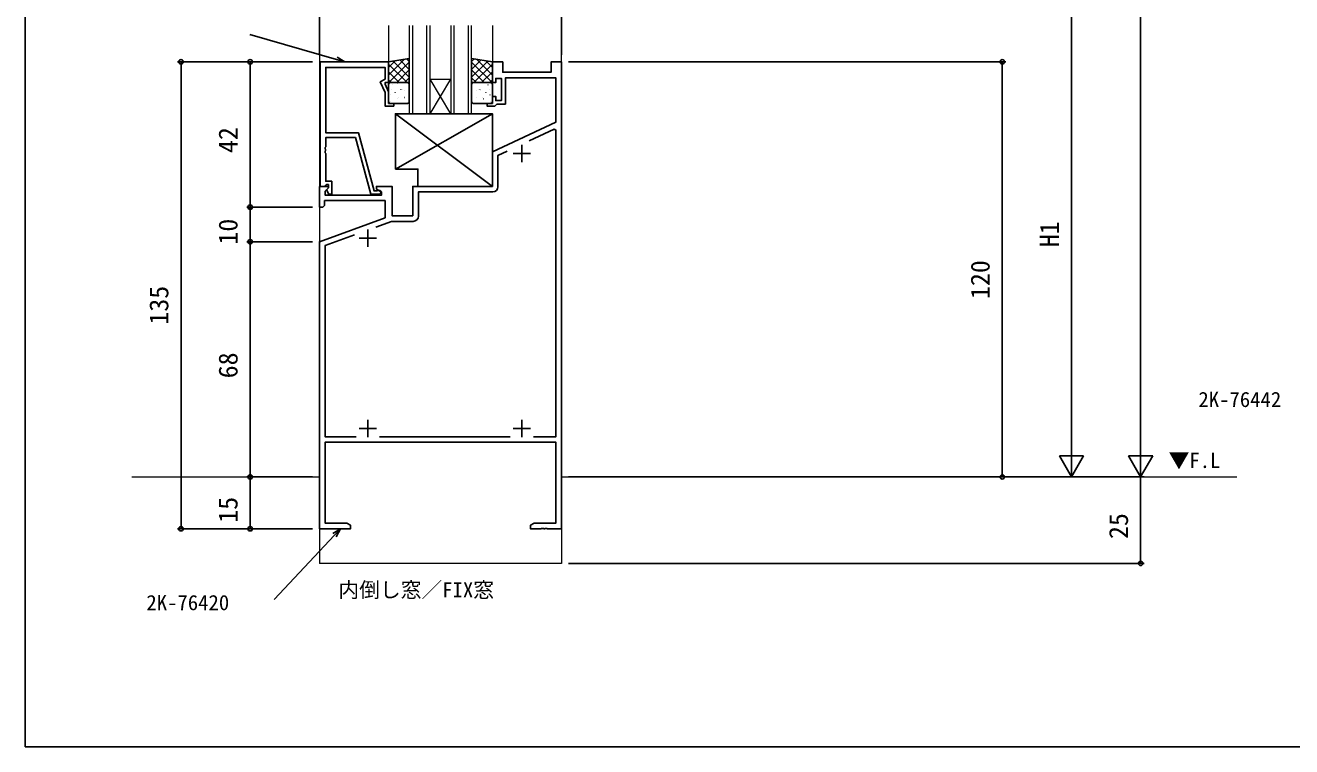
# Model space of a CAD drawing. Units: millimetres, scale not verified. Extents: x -438 to 438, y -344 to 341.
# Drawn here: x -437.5 to -71.4, y -343.6 to -135 of the extents above; entities that cross this region are included whole.
import ezdxf
from ezdxf.enums import TextEntityAlignment as Align

# ---------------------------------------------------------------- set-up
doc = ezdxf.new("R2010")
doc.units = ezdxf.units.MM
doc.header["$LTSCALE"] = 2
for name, color, linetype in [('0-1_USER1', 3, 'Continuous'), ('0-2_YKK_11', 7, 'Continuous'), ('0-4_YKK_13', 4, 'Continuous'), ('0-6_YKK_D', 6, 'Continuous'), ('0-7_YKK_ZWAK', 7, 'Continuous')]:
    doc.layers.add(name, color=color, linetype=linetype)
doc.layers.add('0-3_YKK_12', color=2, linetype='Continuous', lineweight=18)
doc.styles.add('ＭＳ ゴシック', font='')
doc.styles.get('ＭＳ ゴシック').set_extended_font_data('MS Gothic')

msp = doc.modelspace()

# ---------------------------------------------------------------- linework, layer by layer
at = {"layer": '0-2_YKK_11'}
for p, q in [((-294, -174.602), (-294, -169.602)), ((-291.5, -172.102), (-296.5, -172.102)), ((-336, -196.602), (-341, -196.602)), ((-338.5, -199.102), (-338.5, -194.102)), ((-336, -251.602), (-341, -251.602)), ((-338.5, -254.102), (-338.5, -249.102)), ((-291.5, -251.602), (-296.5, -251.602)), ((-294, -254.102), (-294, -249.102)), ((-335.137, -253.972), (-297.363, -253.972))]:
    msp.add_line(p, q, dxfattribs=at)
for points in [[(-282.5, -280.602), (-282.5, -145.602), (-285.5, -145.602), (-285.5, -148.602), (-299.5, -148.602), (-299.5, -145.602), (-302.5, -145.602), (-302.5, -151.602), (-301.5, -151.602), (-301.5, -150.402), (-299.9, -150.402), (-299.9, -156.802), (-301.5, -156.802), (-301.5, -155.602), (-302.5, -155.602), (-302.5, -157.602), (-304, -157.602), (-304, -158.402), (-301.8, -158.402), (-301.5, -158.102), (-301.2, -157.802), (-298.7, -157.802), (-298.7, -150.232), (-284.13, -150.232), (-284.13, -163.036), (-302.5, -171.602), (-302.5, -181.602), (-325.5, -181.602), (-325.5, -190.102), (-331.5, -190.102), (-331.5, -181.602), (-336, -181.602), (-336, -182.402), (-334.5, -183.268), (-334.5, -184.102), (-350.87, -184.102), (-350.87, -182.996), (-349.864, -181.99), (-350.024, -181.602), (-352.5, -181.602)], [(-352.3, -181.602), (-352.3, -145.602), (-332.5, -145.602), (-332.5, -151.602), (-333.5, -151.602), (-333.5, -152.102), (-332.5, -154.246), (-332.5, -157.602), (-331, -157.602), (-331, -158.402), (-333.5, -158.402), (-333.5, -154.468), (-334.92, -151.422), (-333.5, -150.602), (-333.5, -147.232), (-350.67, -147.232), (-350.67, -166.102), (-341.202, -166.102), (-336.7, -182.902), (-335.866, -182.902), (-335.677, -182.835)], [(-335.3, -183.902), (-337.674, -183.902), (-342.069, -167.502), (-350.67, -167.502), (-350.67, -170.143), (-350.79, -170.327), (-350.79, -170.877), (-350.67, -171.06), (-350.67, -171.143), (-350.79, -171.327), (-350.79, -171.877), (-350.67, -172.06), (-350.67, -180.102), (-348.9, -180.102), (-348.9, -183.902), (-349.723, -183.902), (-350.474, -182.602), (-349.9, -182.028), (-349.9, -181.102), (-350.47, -181.102), (-350.67, -181.302), (-350.97, -181.602), (-352.3, -181.602)], [(-290.637, -253.972), (-284.13, -253.972), (-284.13, -165.345), (-284.593, -165.05), (-291.846, -168.432)], [(-298.195, -171.393), (-300.87, -172.64), (-300.87, -181.732)], [(-352.5, -181.602), (-352.5, -187.602), (-351.5, -187.602), (-351, -187.102), (-351, -185.732), (-333.5, -185.732), (-333.5, -190.686), (-352.5, -197.602), (-352.5, -280.602), (-343.5, -280.602), (-343.5, -279.602), (-344.591, -278.972), (-350.87, -278.972), (-350.87, -255.602), (-284.13, -255.602), (-284.13, -278.972), (-290.409, -278.972), (-291.5, -279.602), (-291.5, -280.602), (-288.458, -280.602), (-288.275, -280.482), (-287.725, -280.482), (-287.542, -280.602), (-287.458, -280.602), (-287.275, -280.482), (-286.725, -280.482), (-286.542, -280.602), (-282.5, -280.602)], [(-302.37, -183.232), (-323.87, -183.232), (-323.87, -190.232)], [(-325.37, -191.732), (-331.607, -191.732), (-336.18, -193.396)], [(-342.338, -195.638), (-350.87, -198.743), (-350.87, -253.972), (-341.863, -253.972)]]:
    msp.add_lwpolyline(points, dxfattribs=at)
for centre, radius, end in [((-335.3, -183.302), 0.6, 128.94243), ((-302.37, -181.732), 1.5, 359.99998), ((-325.37, -190.232), 1.5, 359.99998)]:
    msp.add_arc(centre, radius, 270, end, dxfattribs=at)
at = {"layer": '0-3_YKK_12'}
for p, q in [((-352.5, -135.102), (-352.5, -265.602)), ((-332.5, -135.102), (-332.5, -145.602)), ((-326.5, -135.102), (-326.5, -160.602)), ((-325.5, -160.602), (-325.5, -135.102)), ((-321.5, -135.102), (-321.5, -160.602)), ((-320.5, -160.602), (-320.5, -135.102)), ((-314.5, -135.102), (-314.5, -160.602)), ((-313.5, -160.602), (-313.5, -135.102)), ((-309.5, -135.102), (-309.5, -160.602)), ((-308.5, -160.602), (-308.5, -135.102)), ((-302.5, -135.102), (-302.5, -145.602)), ((-282.5, -265.602), (-282.5, -135.102)), ((-320.5, -150.602), (-314.5, -150.602)), ((-320.5, -160.602), (-314.5, -150.602)), ((-314.5, -160.602), (-320.5, -150.602)), ((-320.5, -160.602), (-326.5, -160.602)), ((-320.5, -160.602), (-314.5, -160.602)), ((-308.5, -160.602), (-314.5, -160.602)), ((-406.729, -265.602), (-352.498, -265.602)), ((-352.5, -265.602), (-352.5, -290.602)), ((-282.5, -265.602), (-282.5, -290.602)), ((-282.498, -265.602), (-87.273, -265.602)), ((-282.5, -290.602), (-352.5, -290.602))]:
    msp.add_line(p, q, dxfattribs=at)
at = {"layer": '0-4_YKK_13'}
for p, q in [((-327.875, -144.831), (-332.498, -149.455)), ((-330.569, -145.28), (-332.498, -147.21)), ((-332.498, -146.267), (-327.164, -151.602)), ((-326.498, -145.7), (-332.4, -151.602)), ((-331.145, -145.376), (-326.498, -150.022)), ((-329.22, -145.055), (-326.498, -147.777)), ((-327.296, -144.735), (-326.498, -145.532)), ((-307.701, -144.735), (-308.498, -145.532)), ((-305.776, -145.055), (-308.498, -147.777)), ((-303.852, -145.376), (-308.498, -150.022)), ((-308.498, -145.7), (-302.597, -151.602)), ((-302.498, -146.267), (-307.833, -151.602)), ((-307.122, -144.831), (-302.498, -149.455)), ((-304.428, -145.28), (-302.498, -147.21)), ((-332.498, -148.512), (-329.409, -151.602)), ((-326.498, -147.945), (-330.155, -151.602)), ((-308.498, -147.945), (-304.842, -151.602)), ((-302.498, -148.512), (-305.588, -151.602)), ((-332.498, -150.757), (-331.654, -151.602)), ((-332.498, -157.102), (-332.498, -152.102)), ((-331.998, -151.602), (-326.998, -151.602)), ((-331.691, -153.679), (-331.684, -153.687)), ((-331.264, -152.222), (-331.22, -152.246)), ((-329.871, -151.696), (-329.865, -151.704)), ((-329.187, -151.79), (-329.143, -151.814)), ((-328.973, -153.569), (-328.926, -153.657)), ((-328.596, -153.68), (-328.552, -153.704)), ((-326.498, -150.19), (-327.91, -151.602)), ((-326.519, -153.247), (-326.498, -153.259)), ((-326.498, -152.102), (-326.498, -157.102)), ((-308.498, -150.19), (-307.087, -151.602)), ((-308.498, -152.102), (-308.498, -157.102)), ((-308.477, -153.247), (-308.498, -153.259)), ((-302.998, -151.602), (-307.998, -151.602)), ((-306.401, -153.68), (-306.445, -153.704)), ((-306.024, -153.569), (-306.071, -153.657)), ((-305.809, -151.79), (-305.853, -151.814)), ((-305.125, -151.696), (-305.132, -151.704)), ((-303.733, -152.222), (-303.777, -152.246)), ((-302.498, -150.757), (-303.343, -151.602)), ((-303.306, -153.679), (-303.313, -153.687)), ((-302.498, -157.102), (-302.498, -152.102)), ((-332.054, -157.038), (-332.01, -157.062)), ((-331.862, -155.093), (-331.815, -155.182)), ((-330.621, -154.414), (-330.577, -154.438)), ((-330.029, -156.304), (-329.985, -156.328)), ((-329.716, -155.884), (-329.709, -155.891)), ((-327.953, -155.871), (-327.909, -155.895)), ((-327.93, -153.864), (-327.923, -153.871)), ((-307.044, -155.871), (-307.088, -155.895)), ((-307.067, -153.864), (-307.074, -153.871)), ((-305.281, -155.884), (-305.288, -155.891)), ((-304.967, -156.304), (-305.011, -156.328)), ((-304.376, -154.414), (-304.42, -154.438)), ((-303.135, -155.093), (-303.181, -155.182)), ((-302.943, -157.038), (-302.986, -157.062)), ((-326.998, -157.602), (-331.998, -157.602)), ((-330.5, -176.602), (-302.501, -160.602)), ((-330.5, -160.602), (-302.501, -181.602)), ((-307.998, -157.602), (-302.998, -157.602))]:
    msp.add_line(p, q, dxfattribs=at)
for points in [[(-326.498, -144.602), (-332.498, -145.602), (-332.498, -151.602), (-326.498, -151.602)], [(-308.498, -144.602), (-302.498, -145.602), (-302.498, -151.602), (-308.498, -151.602)], [(-330.5, -176.602), (-330.5, -160.602), (-302.501, -160.602), (-302.501, -181.602), (-324.001, -181.602), (-324.001, -176.602)]]:
    msp.add_lwpolyline(points, close=True, dxfattribs=at)
for centre, start, end in [((-331.998, -152.102), 90, 180), ((-326.998, -152.102), 0, 90), ((-307.998, -152.102), 90, 180), ((-302.998, -152.102), 0, 90), ((-331.998, -157.102), 180, 270), ((-326.998, -157.102), 270, 0), ((-307.998, -157.102), 180, 270), ((-302.998, -157.102), 270, 0)]:
    msp.add_arc(centre, 0.5, start, end, dxfattribs=at)
at = {"layer": '0-6_YKK_D'}
for p, q in [((-115.097, 199.4), (-115.097, -258.602)), ((-352.5, -143.602), (-352.5, -127.602)), ((-282.5, -143.602), (-282.5, -127.602)), ((-135.096, -128.6), (-135.095, -258.6)), ((-354.5, -145.602), (-393.5, -145.602)), ((-392.5, -145.602), (-392.5, -280.602)), ((-354.5, -145.602), (-373.5, -145.602)), ((-372.5, -145.602), (-372.5, -187.602)), ((-280.5, -145.602), (-154.095, -145.602)), ((-155.095, -145.602), (-155.095, -265.602)), ((-354.5, -187.602), (-373.5, -187.602)), ((-354.5, -187.602), (-373.5, -187.602)), ((-372.5, -187.602), (-372.5, -197.602)), ((-354.5, -197.602), (-373.5, -197.602)), ((-354.5, -197.602), (-373.5, -197.602)), ((-372.5, -197.602), (-372.5, -265.602)), ((-135.095, -265.6), (-135.095, -253.476)), ((-115.097, -265.602), (-115.097, -253.477)), ((-135.095, -265.6), (-138.595, -259.538)), ((-131.595, -259.538), (-138.595, -259.538)), ((-135.095, -265.6), (-131.595, -259.538)), ((-115.097, -265.602), (-118.597, -259.539)), ((-111.597, -259.539), (-118.597, -259.539)), ((-115.097, -265.602), (-111.597, -259.539)), ((-354.5, -265.602), (-373.5, -265.602)), ((-354.5, -265.602), (-373.5, -265.602)), ((-372.5, -265.602), (-372.5, -280.602)), ((-280.5, -265.602), (-134.095, -265.6)), ((-280.5, -265.602), (-154.095, -265.602)), ((-280.5, -265.602), (-114.097, -265.602)), ((-280.5, -265.602), (-114.097, -265.602)), ((-115.097, -265.602), (-115.097, -290.602)), ((-354.5, -280.602), (-393.5, -280.602)), ((-354.5, -280.602), (-373.5, -280.602)), ((-280.5, -290.602), (-114.097, -290.602))]:
    msp.add_line(p, q, dxfattribs=at)
for points in [[(-345.115, -145.602), (-347.566, -144.9), (-372.619, -137.734)], [(-347.378, -144.243), (-345.115, -145.602), (-347.754, -145.557)], [(-346.414, -280.602), (-348.154, -282.466), (-365.538, -301.088)], [(-348.653, -281.999), (-346.414, -280.602), (-347.654, -282.932)]]:
    msp.add_lwpolyline(points, dxfattribs=at)
for centre in [(-392.5, -145.602), (-372.5, -145.602), (-155.095, -145.602), (-372.5, -187.602), (-372.5, -187.602), (-372.5, -197.602), (-372.5, -197.602), (-372.5, -265.602), (-372.5, -265.602), (-155.095, -265.602), (-392.5, -280.602), (-372.5, -280.602), (-115.097, -290.602)]:
    msp.add_circle(centre, 0.637, dxfattribs=at)
at = {"layer": '0-7_YKK_ZWAK'}
msp.add_line((-437.5, 306.4), (-437.5, -343.6), dxfattribs=at)
msp.add_lwpolyline([(-437.5, -343.6), (437.5, -343.6), (437.5, 306.4)], dxfattribs=at)

# ---------------------------------------------------------------- texts
at = {"layer": '0-1_USER1', "style": 'ＭＳ ゴシック'}
for s, p in [('▼F.L', (-107.016, -264.343)), ('内倒し窓／FIX窓', (-346.996, -301.767))]:
    msp.add_text(s, height=4.399, dxfattribs=at).set_placement(p, align=Align.BOTTOM_LEFT)
at = {"layer": '0-6_YKK_D', "style": 'ＭＳ ゴシック'}
for s, rotation, p in [('42', 90, (-374.5, -171.971)), ('10', 90, (-374.5, -198.44)), ('H1', 90.001, (-137.096, -199.182)), ('120', 90, (-157.095, -214.167)), ('135', 90, (-394.5, -221.582)), ('68', 90, (-374.5, -237.099)), ('15', 90, (-374.5, -278.854)), ('25', 90, (-117.097, -283.556))]:
    msp.add_text(s, height=5.499, rotation=rotation, dxfattribs=at).set_placement(p, align=Align.BOTTOM_LEFT)
for s, p in [('2K-76442', (-98.401, -246.726)), ('2K-76420', (-402.507, -305.455))]:
    msp.add_text(s, height=4.399, dxfattribs=at).set_placement(p, align=Align.BOTTOM_LEFT)

doc.saveas('drawing.dxf')
